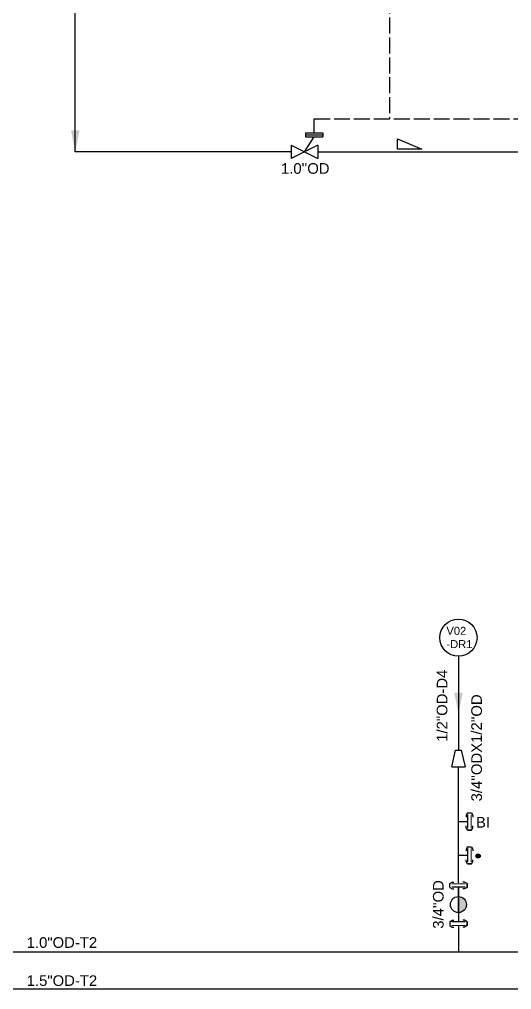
# Model space of a CAD drawing. Header units: inches. Extents: x 14435 to 21465, y 2728 to 7693.
# Drawn here: x 15156.1 to 15341.3, y 5577.2 to 5942.3 of the extents above; entities that cross this region are included whole.
import ezdxf

# ---------------------------------------------------------------- set-up
doc = ezdxf.new("R2010")
doc.units = ezdxf.units.IN
doc.header["$MEASUREMENT"] = 0
doc.linetypes.add('ACAD_ISO02W100', pattern=[15, 12, -3])
doc.linetypes.add('ACAD_ISO04W100', pattern=[30.5, 24, -3, 0.5, -3])
for name, color, linetype in [('3', 6, 'Continuous'), ('A---SIGLD-CONN-EL', 7, 'Continuous'), ('P---PLINB-CND012', 7, 'Continuous'), ('P---PLINB-DRH083', 7, 'Continuous'), ('P---PLINB-DRH124', 7, 'Continuous'), ('P---PLINB-DRH278', 7, 'Continuous'), ('P---PLINB-P059', 7, 'Continuous'), ('P---PLINB-TCUS060', 7, 'Continuous'), ('P---PLIND-TEXT-25-35', 7, 'Continuous')]:
    doc.layers.add(name, color=color, linetype=linetype)
doc.layers.add('Layer4', color=7, linetype='Continuous', true_color=0xffffff)
doc.layers.add('Valve', color=6, linetype='Continuous', lineweight=25)
doc.styles.add('ARIAL', font='arial.ttf', dxfattribs={"height": 4})
doc.styles.get("Standard").update_dxf_attribs({"font": 'arial.ttf'})

# ---------------------------------------------------------------- blocks, each defined once
blk = doc.blocks.new('APV')
at = {"color": 6}
blk.add_line((1637.22, 801.29), (1640.82, 806.87), dxfattribs=at)
at = {"layer": 'Valve'}
for p, q in [((1637.59, 808.35), (1644.05, 808.35)), ((1637.59, 808.35), (1637.59, 806.87)), ((1637.59, 807.61), (1644.05, 807.61)), ((1644.05, 808.35), (1644.05, 806.87)), ((1632.22, 803.79), (1632.22, 798.79)), ((1642.22, 803.79), (1632.22, 798.79)), ((1632.22, 803.79), (1642.22, 798.79)), ((1637.59, 806.87), (1644.05, 806.87)), ((1642.22, 803.79), (1642.22, 798.79))]:
    blk.add_line(p, q, dxfattribs=at)
blk = doc.blocks.new('phi_16460456699')
at = {"color": 0, "linetype": 'ByBlock'}
blk.add_blockref('APV', (-1637.22, -801.29), dxfattribs=at)
at = {"flags": 1}
blk.add_attdef('PHI_CONNECTIONPOINT', (-5, 0), '', height=0.1, rotation=180, dxfattribs=at)
for tag, p in [('PHI_INSERTPOINT', (0, 0)), ('PHI_CONNECTIONPOINT', (5, 0))]:
    blk.add_attdef(tag, p, '', height=0.1, dxfattribs=at)
at = {"color": 7}
for tag, p in [('PRJ_TAG_B', (-13.53, -6.4)), ('DNCALC', (-9.38, -11.66))]:
    blk.add_attdef(tag, p, '', height=3.5, dxfattribs=at)
blk = doc.blocks.new('SR')
at = {"layer": '3', "color": 5, "linetype": 'Continuous'}
for p, q in [((2.64, 1.5), (2.64, 4.5)), ((2.64, 4.5), (9.64, 1.5)), ((9.64, 1.5), (2.64, 1.5))]:
    blk.add_line(p, q, dxfattribs=at)
blk = doc.blocks.new('ST1')
at = {"linetype": 'ByBlock'}
h = blk.add_hatch(color=0, dxfattribs=at)
h.dxf.hatch_style = 1
h.paths.add_polyline_path([(289.45, -286.11), (289.45, -291.11, 0.414214), (291.95, -288.61, 0.414214)])
at = {"color": 0, "linetype": 'ByBlock'}
blk.add_line((289.45, -291.11), (289.45, -286.11), dxfattribs=at)
blk.add_circle((289.45, -288.61), 2.5, dxfattribs=at)
blk = doc.blocks.new('phi_15831288483')
at = {"color": 0, "linetype": 'ByBlock', "xscale": 1.2, "yscale": 1.2, "zscale": 1.2}
blk.add_blockref('ST1', (-347.34, 343.33), dxfattribs=at)
at = {"extrusion": (7.4988e-33, 1.22465e-16, -1), "flags": 1}
for tag, p, rotation in [('PHI_CONNECTIONPOINT', (0, -0.19), 90), ('PHI_CONNECTIONPOINT', (0, -6), 270), ('PHI_INSERTPOINT', (0, -6), 180)]:
    blk.add_attdef(tag, p, '', height=0.1, rotation=rotation, dxfattribs=at)
for tag, p in [('CODE', (4.53, -2.75)), ('DN1', (6.61, -7.4))]:
    blk.add_attdef(tag, p, '', height=3.5)
blk = doc.blocks.new('rgyjryjyfrjfhjgfgj')
at = {"color": 0, "linetype": 'ByBlock'}
for p, q in [((716.48, 396.87), (717.39, 397.41)), ((716.48, 396.87), (716.48, 395.42)), ((716.48, 395.42), (717.39, 394.88)), ((717.39, 397.41), (718.05, 397.41)), ((717.39, 394.88), (718.05, 394.88)), ((722.07, 397.41), (721.4, 397.41)), ((722.07, 394.88), (721.4, 394.88)), ((722.97, 396.87), (722.07, 397.41)), ((722.97, 395.42), (722.07, 394.88)), ((722.97, 395.42), (722.97, 396.87))]:
    blk.add_line(p, q, dxfattribs=at)
at = {"color": 6, "linetype": 'ByBlock'}
blk.add_line((719.73, 391.95), (719.73, 395.48), dxfattribs=at)
at = {"color": 1, "linetype": 'ByBlock', "lineweight": 15}
blk.add_lwpolyline([(717.23, 396.8), (722.23, 396.8)], dxfattribs=at)
at = {"color": 6, "linetype": 'ByBlock'}
blk.add_lwpolyline([(717.23, 395.48), (722.23, 395.48)], dxfattribs=at)
blk = doc.blocks.new('phi_15825218758')
at = {"color": 0, "linetype": 'ByBlock'}
blk.add_line((-3.24, 3.47), (-3.24, 4.92), dxfattribs=at)
blk.add_blockref('rgyjryjyfrjfhjgfgj', (-719.73, -391.95), dxfattribs=at)
at = {"flags": 1}
for p, rotation in [((0, 4.85), 90), ((0, 0), 270)]:
    blk.add_attdef('PHI_CONNECTIONPOINT', p, '', height=0.1, rotation=rotation, dxfattribs=at)
blk = doc.blocks.new('A$C25422821')
at = {"color": 6}
blk.add_line((15.86, 9.01), (15.86, 3.61), dxfattribs=at)
at = {"layer": 'Valve', "color": 6}
for p, q in [((0, 12.63), (0, 0)), ((0, 12.63), (15.86, 9.01)), ((15.86, 3.61), (0, 0))]:
    blk.add_line(p, q, dxfattribs=at)
blk = doc.blocks.new('phi_16466679260')
at = {"color": 0, "linetype": 'ByBlock', "xscale": 0.3945994, "yscale": 0.3945994, "zscale": 0.3945994}
blk.add_blockref('A$C25422821', (-6.26, -2.49), dxfattribs=at)
at = {"flags": 1}
for tag in ['PHI_CONNECTIONPOINT', 'PHI_INSERTPOINT']:
    blk.add_attdef(tag, (-6.26, 0), '', height=0.1, rotation=180, dxfattribs=at)
blk.add_attdef('PHI_CONNECTIONPOINT', (0, 0), '', height=0.1, dxfattribs=at)
at = {"color": 7}
blk.add_attdef('SPECRED', (-9.78, -6.17), '', height=3.5, dxfattribs=at)

msp = doc.modelspace()

# ---------------------------------------------------------------- hatches: boundary and pattern name
h = msp.add_hatch(color=256)
h.dxf.hatch_style = 1
h.paths.add_polyline_path([(15329.5, 5627.43, 1), (15327.91, 5627.43, 1)])

# ---------------------------------------------------------------- linework, layer by layer
at = {"color": 0, "linetype": 'ByBlock'}
msp.add_circle((15321.31, 5709.61), 7, dxfattribs=at)
msp.add_circle((15328.7, 5627.43), 0.794)
at = {"layer": 'A---SIGLD-CONN-EL', "color": 1, "linetype": 'ACAD_ISO02W100', "ltscale": 0.5}
for p, q in [((15295.4, 6017.99), (15295.4, 5904.86)), ((15267, 5899.55), (15267, 5904.86))]:
    msp.add_line(p, q, dxfattribs=at)
msp.add_lwpolyline([(15267, 5904.86), (15500.26, 5904.86)], dxfattribs=at)
at = {"layer": 'P---PLINB-CND012', "color": 230, "linetype": 'ACAD_ISO04W100', "ltscale": 0.5, "const_width": 0.5, "elevation": 1.35}
msp.add_lwpolyline([(15120.28, 5591.26), (16089.89, 5591.26)], dxfattribs=at)
at = {"layer": 'P---PLINB-DRH083', "color": 240, "linetype": 'ACAD_ISO04W100', "ltscale": 0.5, "const_width": 0.5}
msp.add_lwpolyline([(15086.48, 5577.41), (16089.89, 5577.41)], dxfattribs=at)
at = {"layer": 'P---PLINB-DRH124', "color": 7, "linetype": 'Continuous', "ltscale": 0.1}
msp.add_solid([(15319.7, 5688.88), (15321.31, 5680.88), (15322.93, 5688.88)], dxfattribs=at)
at = {"layer": 'P---PLINB-DRH278', "color": 7, "linetype": 'Continuous', "ltscale": 0.1}
for p, q in [((15321.31, 5702.61), (15321.31, 5667.21)), ((15321.31, 5617.37), (15321.31, 5660.95))]:
    msp.add_line(p, q, dxfattribs=at)
at = {"layer": 'P---PLINB-DRH278', "color": 7, "linetype": 'Continuous', "ltscale": 0.1, "elevation": 0.08}
for points in [[(15321.31, 5615.7), (15321.31, 5602.63)], [(15321.31, 5601.31), (15321.31, 5591.62)]]:
    msp.add_lwpolyline(points, dxfattribs=at)
at = {"layer": 'P---PLINB-P059', "color": 7, "linetype": 'Continuous', "elevation": 0.08}
msp.add_lwpolyline([(15321.31, 5611.97), (15321.31, 5606.16)], dxfattribs=at).dxf.unprotected_set("ltscale", 0)
at = {"layer": 'P---PLINB-TCUS060', "color": 5, "linetype": 'Continuous', "ltscale": 0.1}
for p, q in [((15177.1, 5892.49), (15177.1, 6473.14)), ((15258.39, 5892.49), (15177.1, 5892.49))]:
    msp.add_line(p, q, dxfattribs=at)
msp.add_lwpolyline([(15268.39, 5892.49), (15471.39, 5892.49)], dxfattribs=at)
msp.add_solid([(15175.49, 5900.49), (15177.1, 5892.49), (15178.71, 5900.49)], dxfattribs=at)

# ---------------------------------------------------------------- block references
at = {"color": 150, "extrusion": (-1.22465e-16, 2.439e-32, -1), "xscale": -1}
msp.add_blockref('phi_16460456699', (-15263.39, 5892.49), dxfattribs=at)
at = {"color": 9, "xscale": 1.307762109735812, "yscale": 1.307762109735812, "zscale": 1.307762109735812, "rotation": 359.9997313605119}
msp.add_blockref('SR', (15294.95, 5891.43), dxfattribs=at)
at = {"layer": 'P---PLINB-DRH124', "xscale": -1, "rotation": 270}
msp.add_blockref('phi_15825218758', (15321.31, 5627.71), dxfattribs=at)
at = {"layer": 'P---PLINB-DRH278', "rotation": 90}
msp.add_blockref('phi_16466679260', (15321.31, 5667.21), dxfattribs=at)
at = {"layer": 'P---PLINB-DRH278', "xscale": -1, "rotation": 270}
msp.add_blockref('phi_15825218758', (15321.31, 5640.44), dxfattribs=at)
at = {"layer": 'P---PLINB-DRH278', "xscale": -1}
msp.add_blockref('phi_15825218758', (15321.31, 5612.16), dxfattribs=at)
at = {"layer": 'P---PLINB-P059'}
msp.add_blockref('phi_15831288483', (15321.31, 5612.16), dxfattribs=at)
at = {"layer": 'P---PLINB-P059', "rotation": 180}
msp.add_blockref('phi_15825218758', (15321.31, 5606.16), dxfattribs=at)

# ---------------------------------------------------------------- texts
at = {"color": 1, "insert": (15316.79, 5713.69), "char_height": 3, "attachment_point": 1}
msp.add_mtext_dynamic_manual_height_columns('V02 -DR1', width=12.2734, gutter_width=12.5, heights=[0], dxfattribs=at)
at = {"insert": (15327.93, 5642.12), "char_height": 4, "attachment_point": 1}
msp.add_mtext_dynamic_manual_height_columns('BI', width=6.3226, gutter_width=12.5, heights=[0], dxfattribs=at)
at = {"layer": 'Layer4', "color": 7, "insert": (15313.15, 5670.43), "char_height": 4, "attachment_point": 1, "rotation": 90, "style": 'ARIAL'}
msp.add_mtext_dynamic_manual_height_columns('1/2"OD-D4', width=41.8058, gutter_width=12.5, heights=[0], dxfattribs=at)
at = {"layer": 'Layer4', "color": 7, "char_height": 4, "attachment_point": 1, "style": 'ARIAL'}
for s, insert in [('1.0"OD-T2', (15158.82, 5596.88)), ('1.5"OD-T2', (15158.82, 5582.54))]:
    msp.add_mtext_dynamic_manual_height_columns(s, width=41.8058, gutter_width=12.5, heights=[0], dxfattribs=dict(at, insert=insert))
at = {"layer": 'P---PLIND-TEXT-25-35'}
msp.add_text("1.0''OD", height=4, dxfattribs=at).set_placement((15254.52, 5884.19))
for s, p in [("3/4''ODX1/2''OD", (15330.15, 5647.99)), ("3/4''OD", (15315.73, 5600.07))]:
    msp.add_text(s, height=4, rotation=90, dxfattribs=at).set_placement(p)

doc.saveas('drawing.dxf')
